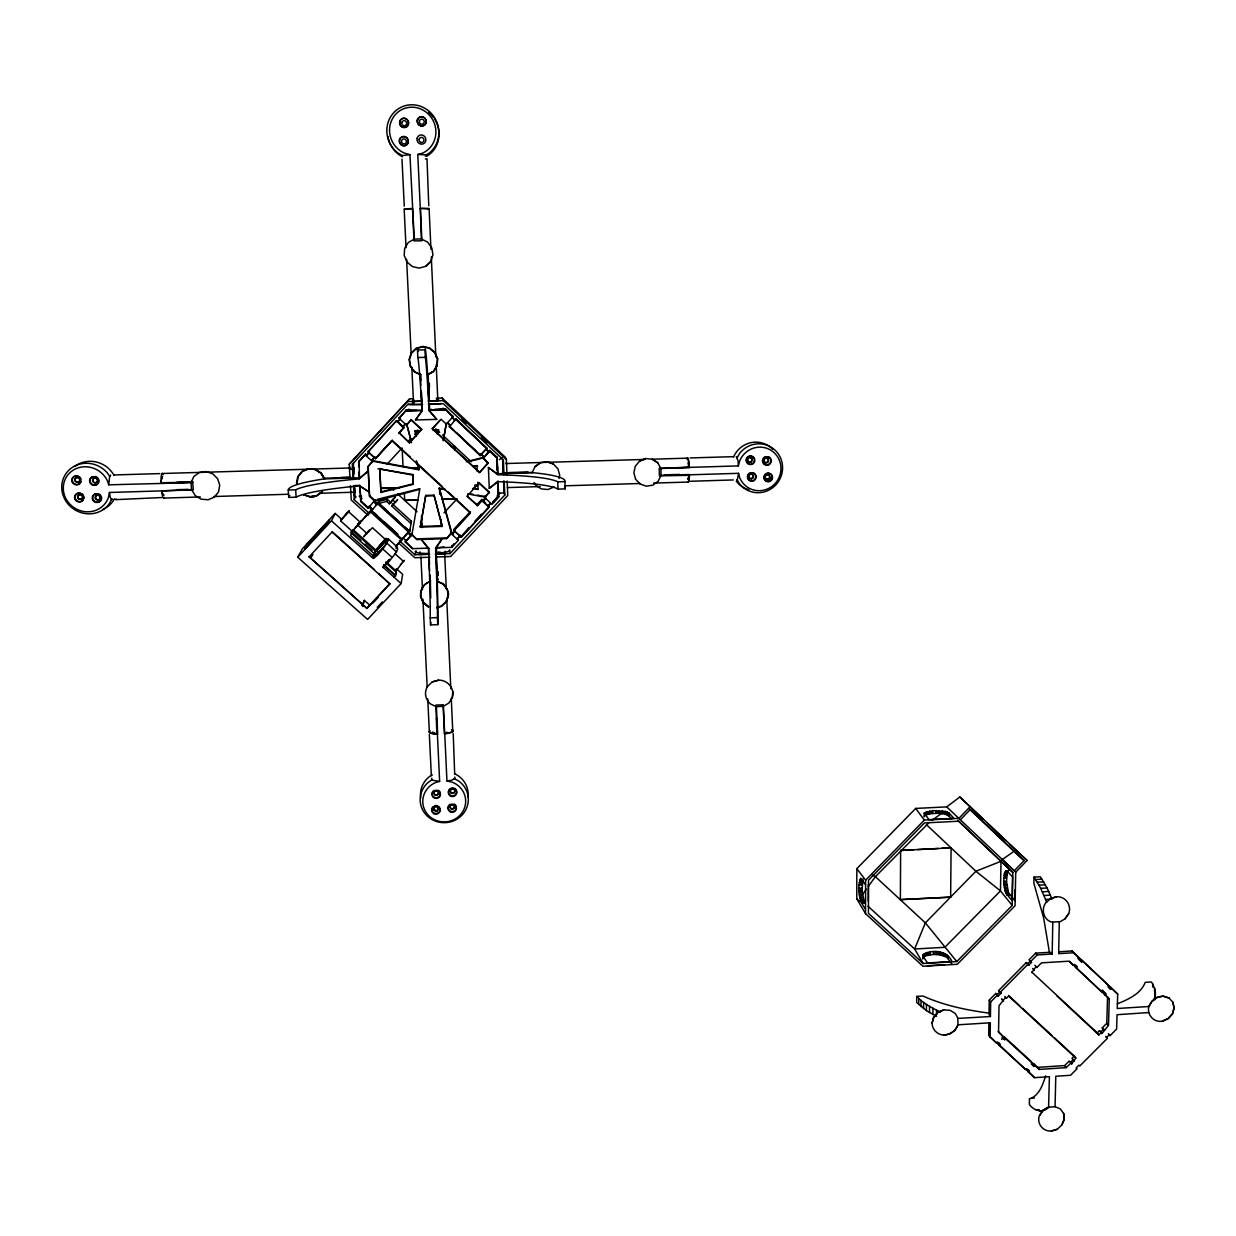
<?xml version="1.0" encoding="UTF-8"?>
<svg xmlns="http://www.w3.org/2000/svg" width="1236" height="1236" viewBox="0 0 1236 1236"><rect width="100%" height="100%" fill="white"/><g stroke="black" fill="none" stroke-linecap="round" stroke-linejoin="round"><path stroke-width="1.5" d="M443.168 706.42L448.822 703.083L452.283 697.676C455.172 688.746 447.586 679.785 438.548 680.14L432.229 681.932L427.486 686.459C423.933 692.253 425.323 699.576 430.452 703.948L436.401 706.698L443.168 706.328L444.45 733.829L447.092 733.489A11.974 2.688 -2.7 0 0 453.087 730.893L452.685 730.213A11.974 2.688 -2.7 0 0 451.495 729.611M452.283 697.753L452.762 691.295M482.982 457.258L488.22 463.206L479.46 472.6L432.306 428.799L441.128 419.282L446.258 424.056L452.948 416.841L445.671 409.255M856.78 898.804L856.826 868.676L915.691 808.421L946.714 806.892L959.847 796.988L1027.101 860.457L1015.729 872.199L1015.05 905.772L957.236 964.281L922.968 966.274L865.524 913.667L856.78 898.804L859.592 901.384M865.524 913.667L865.617 880.156L856.826 868.676M868.29 901.121L868.336 884.512M454.045 531.387C446.938 540.688 461.013 524.651 452.175 533.906L439.274 488.112L444.929 489.147M412.191 533.21L411.897 534.972L416.98 539.591L421.275 539.468L428.676 548.135L428.907 556.988A126.118 2.457 87.4 0 1 430.205 617.876L430.545 624.922L437.776 624.644L437.451 617.598A126.057 1.993 87.4 0 0 435.891 556.741L435.628 547.903L451.743 547.332L451.773 545.509M932.686 813.427L932.701 810.615L945.246 811.465L948.985 812.979L953.945 818.371L928.947 819.622L924.265 813.056L932.701 810.615L929.735 813.767L925.424 815.034L924.142 816.764L924.265 813.056L925.424 815.034L927.201 811.511L927.247 814.323L929.719 810.955L929.735 813.767C936.903 813.319 946.668 811.882 951.426 818.665M428.614 548.815L421.275 539.468L446.551 538.602L451.155 533.674L451.171 531.913M452.948 416.161L452.005 417.768L455.095 420.07M900.38 899.746L900.627 850.445L913.698 849.765M990.113 1013.242C967.185 1010.291 944.196 1005.563 923.014 996.031L916.726 996.417L916.679 1002.504L926.413 1010.6L936.486 1016.332M918.703 1004.559L918.75 998.456L916.726 996.417M921.005 1006.598L921.052 1000.48L918.75 998.456M923.57 1008.607L923.616 1002.489L921.052 1000.48M933.427 951.689L933.412 954.408L925.146 955.861L922.751 958.966L922.859 955.119C931.311 948.784 947.688 950.36 951.936 961.546L927.603 962.952L922.906 956.231L922.72 957.854L922.859 955.119L923.539 956.788L925.254 953.141L925.146 955.861L927.525 952.4L927.433 955.134L930.306 951.905L930.26 954.625M1003.694 881.407L1004.435 873.188L1006.753 870.716L1012.531 876.849L1012.068 900.673L1005.702 892.933L1003.91 884.652L1003.694 881.407L1006.506 881.283L1007.263 872.971L1008.7 870.468M926.413 1010.6L926.459 1004.451L923.616 1002.489M929.518 1012.547L929.565 1006.398L926.459 1004.451M932.871 1014.462L932.933 1008.282L929.565 1006.398M936.502 1014.787L936.548 1010.136L932.933 1008.282M361.36 496.486L360.696 501.569L368.081 508.274L375.141 499.9M865.37 908.784C858.51 900.611 857.228 887.834 860.673 878.193L865.432 884.543M862.96 878.75L862.002 891.264L864.659 903.037L861.801 903.3M950.654 897.151L900.287 899.623L950.654 897.151L951.087 847.85L941.739 848.329M436.617 607.355L441.329 606.026L446.041 601.608L448.112 595.474M436.663 607.849L441.453 606.428L446.242 601.932L448.344 595.814L447.277 589.278C435.752 574.663 451.295 591.596 448.112 595.536M1034.424 1097.97L1029.464 1098.649L1029.341 1104.505C1033.636 1110.531 1043.199 1113.729 1048.576 1107.224L1049.41 1076.695L1034.563 1077.668L1028.321 1071.983L1029.233 1071.056L1026.575 1068.63L1025.664 1069.557L999.105 1045.347L1000.032 1044.42L997.344 1041.979L996.432 1042.906L990.113 1037.158L988.692 1035.165L988.893 1022.605M998.317 995.783L995.783 993.45L989.248 1000.094L989.016 1014.586L990.438 1016.533L957.73 1018.433L958.039 1024.814L990.345 1022.775L990.113 1037.158M990.438 1016.533L990.669 1001.994L989.248 1000.094M935.961 810.492L935.915 813.303L939.298 810.6L939.205 813.412L942.465 810.924L942.342 813.736L945.246 811.465L947.332 814.987L947.471 812.16L948.831 815.806M444.45 733.829L445.47 732.809A8.729 1.962 -2.7 0 0 447.293 732.423M447.277 589.278L443.276 584.056L437.266 581.059L436.694 567.03M451.712 729.626A11.773 2.642 -2.7 0 1 445.918 733.411L444.682 732.917A9.069 2.039 -2.7 0 0 446.799 732.531M1012.856 872.523L958.672 821.229L924.497 822.929L868.522 880.171L868.429 913.342L923.168 963.508L956.788 961.562L1012.207 905.447L1012.856 872.523L957.715 820.287M1015.142 889.534L1014.91 900.642L1008.53 892.886L1006.506 881.283L1003.91 884.652L1006.707 884.543L1004.327 887.788L1007.139 887.711L1004.945 890.615L1008.53 892.886L1005.702 892.933L1009.395 894.555L1006.567 894.586M1034.007 877.112L1040.727 888.344L1045.563 899.453L1052.006 899.097L1047.124 887.989L1040.326 876.772L1034.007 877.112L1033.883 883.292L1043.694 918.163L1049.534 953.08M1117.329 1003.817C1128.144 999.46 1140.72 993.976 1145.262 982.326L1151.38 981.956L1152.755 984.01L1155.181 990.252L1154.934 999.538M446.242 601.994L448.344 595.752M453.813 421.352L456.038 418.958L486.783 448.467L480.109 455.636L449.379 426.126L453.55 430.02M990.669 1001.994L997.22 995.335L998.132 996.17L1000.913 993.358L998.564 990.639L1026.266 962.581L1028.692 965.223L1031.488 962.396L1030.592 961.562L1037.189 954.934L1052.176 954.037L1052.794 922.071L1059.298 921.685L1058.649 953.651L1073.682 952.755L1079.955 958.611L1079.028 959.553L1081.685 962.056L1082.612 961.114L1080.944 959.321L1107.162 983.98L1108.908 985.834L1107.966 986.776L1110.592 989.248L1111.535 988.306L1109.789 986.452L1117.699 994.13L1117.251 1008.499L1149.001 1006.506L1152.076 1001.052L1157.143 997.22L1163.277 996.139L1169.071 998.07L1163.416 996.278C1156.989 996.262 1150.917 1000.588 1149.001 1006.506M1105.602 1036.401L1107.317 1038.394L1079.8 1065.988L1078.92 1065.185L1076.154 1067.966L1077.035 1068.769L1070.53 1075.289L1055.791 1076.262L1055.065 1106.668L1048.576 1107.224L1043.215 1110.252L1039.646 1115.335L1043.107 1110.082L1048.7 1107.101M446.551 538.602L451.155 532.963M496.826 459.73C497.212 457.011 498.046 474.732 497.644 472.77M1108.476 1025.308L1106.761 1023.346L1107.549 997.05L1103.254 993.033L1109.279 998.951L1108.476 1025.308L1102.033 1033.466L1099.453 1030.685L1097.228 1032.91L1098.897 1034.903L1101.152 1032.647M443.276 584.056L437.266 581.6M661.09 475.366L660.905 468.49L657.691 462.727L652.206 459.189L645.609 458.556L639.491 461.121L635.273 466.281L633.852 472.77L635.582 479.166L640.063 484.002L646.258 486.181L652.778 485.207L658.124 481.314L661.044 475.335L689.456 474.516L689.379 477.081A12.159 1.391 88.3 0 1 688.251 482.071L653.597 483.075M1152.647 987.023L1152.755 984.01M1154.548 991.195L1154.656 988.167M1155.011 994.81L1155.181 990.252M1155.212 998.997L1155.428 992.338M438.548 680.217L432.229 681.932M502.31 459.576C502.681 454.199 504.195 489.657 502.897 466.497M436.401 706.698L437.699 734.122L435.072 734.029A11.974 2.688 -2.7 0 1 429.17 731.928L429.618 731.218M442.256 526.412L434.021 495.157L425.74 495.42L420.302 527.123L442.256 526.412L434.021 495.157M498.139 481.314L498.355 493.118L503.84 492.948L503.67 481.144M446.258 424.056L443.322 440.279M923.539 956.788L923.663 954.068M945.123 814.277L945.246 811.465M687.154 458.958A12.159 1.391 88.3 0 1 687.479 458.015L687.834 457.876A12.159 1.391 88.3 0 1 689.178 464.921L689.333 467.378L738.34 465.91L738.108 460.765L736.254 456.578M949.063 816.115L948.985 812.979M452.948 416.841L445.671 409.07L434.408 409.363M437.003 365.701L437.467 358.934L434.763 352.662L429.51 348.289M445.624 409.981L429.232 410.429L436.71 419.39L415.512 419.977L422.079 410.955L421.63 403.554A126.412 2.472 87.4 0 0 417.83 357.513L417.474 350.02L424.937 349.834A151.688 2.364 87.4 0 1 427.641 374.446L428.861 400.758L427.749 374.724L433.512 371.372L437.111 365.578L437.59 358.718M428.629 606.505L423.515 602.38C419.452 596.926 419.993 589.418 424.72 584.566L430.344 581.306C423.716 583.5 419.73 589.742 420.642 596.818L423.33 602.844L428.537 606.969L423.33 602.844M355.18 491.094L354.037 494.802M430.344 581.43L430.406 580.441M434.995 429.958L438.625 429.865L433.125 430.437M420.055 551.874L419.746 554.485L428.83 554.176M420.302 527.123L425.74 495.42M416.98 539.591L412.021 534.261L419.746 489.286L373.998 501.522L377.119 504.35L378.201 502.882M432.306 428.799L439.908 420.24M1039.538 1115.166C1036.371 1123.308 1042.674 1131.589 1051.311 1131.064L1057.29 1129.256L1061.863 1124.915L1064.181 1119.291L1063.624 1113.528L1064.304 1119.461L1061.863 1124.915M1059.407 922.102L1065.015 918.889L1068.677 913.605C1071.906 905.246 1065.633 896.285 1056.641 896.749L1050.492 898.572L1056.641 896.749M428.676 548.135L412.561 548.66L406.629 542.434M409.023 530.939L403.168 538.077L406.258 540.889L412.098 533.736M391.194 502.789L387.316 499.251L379.344 501.26L378.633 503.438L409.657 531.681L411.433 521.268L392.476 503.964M378.123 552.183L353.032 529.533L352.646 530.522L375.435 551.086L373.89 556.555L350.622 535.59L352.291 531.403L340.703 520.943L341.538 519.151L335.157 513.404L302.449 548.722L297.721 557.22L367.602 619.437L401.113 583.562L402.673 574.338L396.432 568.699L396.014 570.847L386.018 561.824M442.874 408.22A17.628 1.143 -1.6 0 1 431.086 409.966L429.68 410.028L431.379 409.363M409.657 531.681L410.074 529.24M411.433 521.268L411.032 523.631L391.889 506.157L392.306 504.906M371.495 508.042C367.803 504.103 369.363 508.66 372.206 509.943L372.592 508.83L371.202 511.117L402.194 539.251L408.807 532.16L409.054 530.754L404.852 526.938M437.961 433.913L438.625 429.865M443.291 440.727L446.273 423.654M161.931 493.21L161.607 490.893L109.479 492.469L110.174 497.166L111.564 499.777L112.661 499.066M373.009 460.843L371.959 459.885L372.839 461.229L418.803 469.773L419.143 467.903L411.634 468.166M406.258 540.889L406.459 539.792L405.516 540.796M412.561 548.66L405.284 542.063L405.547 540.611M436.71 419.39L429.17 410.754L429.278 405.933M296.516 483.199L297.752 476.586L301.97 471.38L308.212 468.753L315.072 469.34L320.943 472.986L324.543 478.811M297.011 483.152L298.216 476.648L302.356 471.519L308.49 468.938L315.226 469.495L321.02 473.064L324.527 478.857L320.989 473.094L315.226 469.495M385.663 562.658L396.416 572.361L395.675 576.192L383.423 565.146M413.102 484.373L412.762 474.547L379.684 468.969L380.92 492.438L413.102 484.373L412.762 474.547M395.474 546.884L401.715 540.194L402.117 538.124M394.021 576.949L396.416 572.361M366.999 608.421L309.154 556.833L366.999 608.421L389.819 583.964L378.664 573.427M401.113 583.562L382.928 567.185C381.167 570.738 403.863 545.694 395.999 548.398M409.456 442.859L399.182 432.785L409.456 442.859L421.677 429.355L411.294 419.684L406.505 425.138L399.104 418.293L406.072 410.306M559.043 478.517L559.723 475.257L557.93 468.815L553.357 463.933L547.038 461.723L540.441 462.697L535.049 466.621L532.113 472.662M417.83 500.008L404.713 500.425L404.357 492.84M109.479 492.469L108.304 497.861A23.515 22.155 31.1 0 1 73.372 507.177A23.515 22.155 31.1 0 1 71.394 471.426A23.515 22.155 31.1 0 1 107.347 480.649L108.722 484.821L190.977 482.673L191.487 481.159M382.928 567.185L389.093 559.893M335.157 513.404L331.449 520.82L373.318 558.533C383.392 552.152 400.402 522.365 375.157 552.09M385.771 538.417L376.887 548.877L386.173 538.386M958.039 1024.814L955.026 1030.314L949.804 1034.038L943.562 1035.119C937.089 1034.439 932.284 1029.743 932.052 1023.161L933.613 1017.197L937.815 1012.408L943.717 1009.874L950.067 1010.322L955.227 1013.412L958.024 1018.402M943.717 1009.874L937.923 1012.547L933.705 1017.352L932.052 1023.161M362.704 606.505L364.388 600.356L369.966 605.331M361.669 605.439L364.388 600.356M738.34 465.91L739.808 460.673A21.893 21.352 -62.5 0 1 772.84 451.588A21.893 21.352 -62.5 0 1 772.315 486.134A21.893 21.352 -62.5 0 1 739.561 477.359L738.556 473.326L689.456 474.809M389.278 503.794L395.072 497.305L389.278 503.794L386.683 501.414L378.633 503.438M1162.504 1021.137L1168.159 1018.495L1172.377 1013.767L1174.061 1007.881L1172.81 1002.164L1174.2 1008.02L1172.516 1013.906L1168.298 1018.634L1162.504 1021.137C1153.543 1022.898 1146.684 1014.447 1148.862 1006.367M372.499 556.772L375.435 551.086M406.505 425.138L411.294 419.684M386.683 501.414L387.316 499.251M1155.057 996.479L1153.512 1000.573M411.495 442.751L406.721 424.427M1045.702 1075.83C1042.875 1084.08 1039.878 1094.154 1031.334 1098.171M399.027 433.218L403.94 427.378M430.777 261.553L432.94 254.925L431.827 247.942L427.656 242.179L421.399 238.95L414.261 239.089L408.282 242.519L404.651 248.421L404.203 255.466L406.999 262.001L412.407 266.559L419.189 268.119L425.817 266.312L430.777 261.553L425.817 266.312M369.765 513.836L354.253 499.777L355.288 496.656M412.5 404.45L412.747 400.078L413.813 399.861L414.075 402.874L412.747 400.078M371.202 511.117L378.262 502.728L388.058 511.642M437.59 358.734L434.856 352.322L429.51 347.872L422.774 346.389L416.192 348.197L411.264 352.893L409.116 359.413L410.244 366.242L414.384 371.851L420.75 374.616M397.575 421.63L403.909 427.471M380.92 492.438L379.9 468.444M354.114 467.841L353.851 473.991M354.871 528.514L371.31 510.159M374.153 501.059L373.828 501.986L376.949 504.829L377.274 503.886L374.153 501.059L375.095 500.055M409.858 409.672L406.134 410.12L405.81 411.047L422.156 410.615L415.512 419.977M368.081 508.274L369.487 506.003M399.367 540.704L414.879 554.779L415.991 551.781M374.709 501.121L369.549 496.439L368.189 466.235L372.839 461.229M396.524 552.029L387.007 543.207M401.545 425.292L396.54 420.657L403.662 428.212M1050.615 898.696L1045.671 902.929C1040.434 910.19 1044.42 921.005 1052.778 922.35M396.586 420.564L368.034 451.882L375.45 458.68L391.179 441.144M431.889 778.17L431.457 779.174L432.986 780.349L439.63 781.399L437.405 734.138M369.549 496.439L367.957 466.76L373.179 460.456M359.568 485.887L369.317 492.067L359.568 485.887L351.611 486.644A126.366 13.581 -1.9 0 0 296.13 497.181L288.714 497.413L288.251 490.059A151.951 15.589 -1.8 0 1 324.172 478.904L359.676 477.791L359.182 478.873L351.225 479.614A126.474 13.117 -1.9 0 0 295.682 489.827L288.251 490.059M311.148 557.637L312.832 554.315L310.962 556.324M359.182 478.873L368.189 471.07L359.413 478.347L359.182 460.873M111.657 499.282L109.185 503.886A26.389 24.875 31.1 0 1 71.224 507.208A26.389 24.875 31.1 0 1 69.17 469.896A26.389 24.875 31.1 0 1 107.486 473.125L109.664 476.478L108.722 484.821M381.569 545.57L379.746 547.517L381.6 545.478M350.545 467.285L349.556 469.124L352.6 469.155L353.62 467.177L354.052 468.877M943.562 1035.119C949.526 1034.826 955.984 1031.025 957.946 1024.659M163.971 498.247L164.403 497.475M161.576 497.552L115.612 499.653L116.06 498.958M431.735 775.08L431.349 775.775L429.34 734.462M162.395 476.725L162.086 477.266A9.131 1.375 86.4 0 0 161.823 478.394M736.98 457.923L739.591 453.442A24.581 23.978 -62.6 0 1 775.034 450.151A24.581 23.978 -62.6 0 1 774.493 486.196A24.581 23.978 -62.6 0 1 739.128 483.245L737.336 480.016L738.556 473.326M368.591 531.372L365.995 534.215L368.56 531.356M427.656 374.771L433.527 371.372L437.019 365.671M359.151 522.998L357.807 524.543M316.756 495.667L310.159 496.578L303.361 494.678L309.927 496.841C313.898 500.286 331.464 484.589 316.756 495.667L309.896 496.887M324.913 478.224L324.496 478.888L320.989 473.094M435.582 548.583L442.179 538.757L435.628 547.903M861.863 895.389L866.359 889.147M868.614 886.027L875.366 876.679L929.209 822.465M861.09 902.141L863.949 901.863L860.457 900.241L863.315 899.978L859.885 897.691L862.295 894.478L859.453 894.71L862.002 891.264L859.144 891.465L861.863 888.004L859.005 888.174M396.014 570.847L404.28 560.356L402.225 562.04M400.402 564.311L400.897 564.157M352.291 531.403L360.897 521.098L357.652 524.435M340.703 520.943L349.402 510.7L340.765 519.908M454.817 777.073L454.833 778.603L451.743 780.225L446.938 780.951L444.744 733.813M395.335 502.249L397.668 499.684L395.381 502.079M358.672 524.651L359.738 523.369L358.517 524.543M350.082 479.321L349.232 464.257L409.657 398.857L413.473 398.749M369.471 529.95L363.538 536.826L372.422 527.71L385.802 539.838M349.232 464.257L409.657 398.857M359.336 523.4L372.314 508.83M391.889 506.157L395.613 501.847M359.058 461.121L365.686 453.952L365.192 454.941L372.623 461.739M358.533 462.14L365.439 454.446L366.304 455.775L369.131 452.716L374.446 457.598L371.619 460.642L373.844 457.861M368.034 451.882L396.416 420.966L397.467 421.924L400.294 418.865L399.259 417.892M399.104 418.293L405.933 410.676L416.872 410.383M397.343 422.233L400.186 419.159M404.744 424.473L402.751 426.822L403.801 427.795L398.687 433.311M402.658 427.131L405.485 424.072M398.842 432.878L401.391 430.128M392.291 440.217L375.667 458.17L374.616 457.212M375.45 458.68L391.982 440.804L470.391 513.064L453.967 530.661L461.167 537.274L489.147 507.363L487.973 505.323L488.112 506.25L490.924 503.253M297.721 557.22L331.449 520.82M387.038 464.242L402.102 447.957L403.044 466.667M408.39 441.19L410.908 438.471M414.693 434.392L418.463 430.329M409.579 442.411L421.677 429.355M309.154 556.833L332.283 531.727L374.446 569.641M452.005 417.474L452.948 416.455L445.64 409.626L434.748 409.904M376.995 503.778L379.344 501.26M375.837 505.292L379.22 501.646M449.363 426.961L456.038 418.958M498.479 496.625L492.963 502.542L498.494 496.64L498.077 485.995M484.558 496.177L484.775 497.675L491.974 504.35L498.602 497.227L497.984 481.159L489.255 488.375L488.405 467.502L497.722 474.191L496.779 456.856L496.934 460.58M373.581 557.637L385.477 544.86L386.605 540.379L374.91 552.955L377.598 555.381M479.985 454.786L480.928 453.766L483.971 456.625L483.044 457.629M480.109 455.636L480.974 454.137L484.11 457.366L488.9 452.237L485.825 449.363L486.629 447.648M485.748 449.008L486.69 448.004L456.053 419.344L455.111 420.364L452.005 417.181M481.036 454.508L485.825 449.363M396.601 545.246L399.089 542.589M487.447 452.762L489.657 450.383L496.841 457.104M405.423 541.337L406.35 540.333M412.021 534.261L411.078 535.265L408.004 532.453M468.181 461.739L483.106 458L484.048 456.996L480.974 454.137M405.284 542.063L411.897 534.972M488.22 463.206L483.183 458.51L489.657 450.383M479.46 472.6L488.127 462.697M444.018 512.863L457.165 498.772L442.179 499.251L455.296 498.741M473.125 489.132L479.135 482.689L489.301 492.144L484.775 497.675M476.741 504.891L481.808 499.468L481.963 500.704L477.359 505.617L467.146 496.177L479.135 482.689M367.107 607.942L389.896 583.531M372.978 603.014L378.216 597.405M377.274 607.324L382.31 601.932M477.359 505.617L481.885 500.086L488.112 506.25M395.551 501.692L392.43 504.798M470.406 511.673L453.952 529.286L453.967 530.661M470.452 512.307L453.952 529.966L470.344 512.415L448.004 491.835M476.802 505.524L481.885 500.086M467.641 493.936L484.697 497.073L489.301 492.144M484.713 498.571L482.89 501.028L485.64 497.567M482.967 501.492L485.779 498.479L484.697 497.073M457.845 537.938L460.472 535.142M461.167 537.274L489.054 506.729L488.05 505.787L489.92 503.778M497.073 496.007L499.684 493.21M468.722 527.741L461.152 536.578L460.132 535.636L457.335 539.159L457.335 538.093M475.057 520.989L481.376 514.222M492.87 501.94L498.371 496.038M435.242 554.068L450.058 553.573L504.767 495.08L504.195 481.082M451.743 547.332L458.371 540.286L458.34 538.85M970.353 806.475L958.889 818.371L924.358 820.086L865.617 880.156M960.387 819.777L970.322 809.472L1024.119 860.627L1014.262 870.808L1002.303 859.545L1013.937 851.372L1024.119 860.627M358.332 523.709L359.197 522.874M1031.875 972.562L1036.031 966.629L1036.927 967.464L1041.485 962.844L1069.016 961.191L1073.358 965.27L1074.3 964.327L1076.958 966.815L1076.015 967.757L1102.342 992.431L1103.269 991.504L1101.971 990.098L1105.896 993.976L1104.969 994.903M997.035 994.748L999.816 991.936L1000.913 993.358M1000.001 992.508L1027.796 964.389M1001.577 1039.399L1004.173 1036.772L1005.64 1038.765L1004.713 1039.692L1002.041 1037.251L1002.952 1036.309L998.549 1032.292L999.012 1005.795L1005.455 997.529L1006.351 998.364L1008.622 996.077L1075.83 1058.062L1071.72 1063.872L1069.217 1061.029L1064.69 1065.587L1037.653 1067.363L1033.296 1063.377L1034.826 1065.432L1039.182 1069.418L1066.297 1067.641L1070.84 1063.068M1052.176 954.037L1050.585 952.261L1035.629 953.141L1029.063 959.754L1030.592 961.562M1004.173 1036.772L1030.654 1060.967L1032.168 1063.006L1031.257 1063.933L1033.899 1066.359L1034.826 1065.432M1054.648 1037.993L1074.208 1056.023L1071.983 1058.263L1074.486 1061.106M1103.933 1029.866L1102.218 1027.904L1106.761 1023.346M1073.265 1059.576L1070.5 1062.342L1071.72 1063.872M1107.317 1038.394L1106.452 1037.576L1109.217 1034.795L1110.098 1035.613L1116.602 1029.078L1117.05 1014.71L1148.646 1012.562M191.503 489.672L191.039 482.627L193.789 476.571L199.29 472.523L206.103 471.534L212.731 473.774L217.66 478.734L219.73 485.3L218.54 491.928L214.338 497.15L208.081 499.761L201.174 499.19L195.195 495.543L191.549 489.626L161.607 490.893M401.824 155.643L409.935 154.67L414.245 239.073M425.277 156.199L426.853 154.84L417.783 154.454L420.286 208.266L429.294 208.544L427.671 208.791M489.255 488.375L498.108 481.669L505.802 481.947A126.165 13.565 -1.9 0 1 558.008 489.085L565.223 488.853L564.991 481.607A152.43 15.62 -1.9 0 0 532.438 472.646L497.598 473.743M946.73 954.516L946.822 957.236L945.03 953.528L945.107 956.247L942.682 952.709L939.87 954.81L933.412 954.408L936.672 951.751L936.687 954.47L939.823 952.106L939.87 954.81L946.822 957.236L952.029 964.296M932.098 820.333L942.203 812.886M540.456 462.727L535.049 466.621M499.282 459.653L502.388 457.428M425.709 155.164L429.108 153.171A27.068 25.786 65 0 0 431.642 113.789A27.068 25.786 65 0 0 393.28 113.187A27.068 25.786 65 0 0 397.513 152.692L402.303 155.566M432.415 779.731L429.232 781.585A24.087 23.098 -3.1 0 0 426.775 815.559A24.087 23.098 -3.1 0 0 462.249 814.848A24.087 23.098 -3.1 0 0 458.618 780.982L454.184 778.634M427.656 374.74L433.527 371.356M1005.872 870.731L1007.912 871.318L1004.435 873.188L1007.263 872.971L1003.972 875.474L1006.784 875.289L1003.725 878.286L1006.521 878.116M554.13 486.953L547.996 489.518L541.337 488.915L535.698 485.331L534.029 482.442M639.537 461.167L645.609 458.556M690.167 457.938L733.056 456.671M428.768 205.748L426.976 158.672L425.4 159.042M438.347 579.22L436.787 579.576M439.63 781.399L435.675 782.512A21.445 20.564 -3.1 0 0 427.424 814.2A21.445 20.564 -3.1 0 0 461.445 813.52A21.445 20.564 -3.1 0 0 452.113 782.172L446.938 780.951M417.783 154.454L422.048 153.341A24.117 22.974 65 0 0 430.792 116.833A24.117 22.974 65 0 0 394.021 116.261A24.117 22.974 65 0 0 404.342 153.063L409.935 154.67M466.281 461.692L483.013 457.505M473.45 466.451L477.003 465.57L473.496 466.976M381.121 491.835L413.21 483.801M377.011 499.421L419.838 488.699M406.041 247.741L404.172 209.193L412.5 208.699L414.029 240.912L421.893 240.773L420.394 208.575L427.934 208.683L429.108 208.884L430.947 249.255M1005.084 871.565L1007.912 871.318M859.885 897.691L862.743 897.46M427.362 374.245L428.274 374.168M1036 1109.835L1039.121 1109.619M1039.306 1110.87L1042.427 1110.654M431.225 409.533L429.386 410.043L429.124 406.335M1058.928 951.766L1072.029 950.978L1079.955 958.611M927.463 965.718L944.458 964.729M1035.706 879.522L1042.041 879.167M1037.39 882.195L1043.756 881.84M1039.074 885.146L1045.44 884.791M1040.727 888.344L1047.124 887.989M1042.365 891.805L1048.777 891.45M1043.987 895.513L1050.399 895.142M917.436 849.58L938 848.514M861.894 884.945L859.035 885.069L862.095 882.257L859.236 882.365L862.45 880.14L859.592 880.217M453.21 733.411L454.678 774.014M430.205 617.876L437.451 617.598M417.073 538.865L446.567 537.876M444.033 546.915A17.366 2.302 -2.1 0 1 435.999 547.749L436.262 553.203A17.35 2.348 -2.1 0 0 449.487 549.927M436.107 553.929L445.207 553.62M414.879 554.779L429.68 554.269M429.943 557.204L414.848 557.73L399.29 543.624M435.597 557.003L450.692 556.494L507.764 495.497L507.193 481.02M425.663 496.022L433.96 495.76M404.728 500.333L417.83 499.916M420.394 526.443L442.272 525.733M412.469 208.39L404.404 209.054M162.457 473.496L350.282 467.965M506.436 463.515L644.991 459.421M652.685 459.189L687.324 458.17M411.665 467.826L419.189 467.61M377.969 468.83L381.661 468.722M473.898 466.327L477.621 466.219M176.47 482.395L193.094 481.885M340.873 477.451L350.282 477.173M323.755 478.27L350.746 477.451M508.938 472.538L528.081 471.967M675.659 467.718L688.869 467.316L688.807 466.25A8.868 1.02 88.3 0 0 688.375 462.712M176.563 482.704L191.503 482.256M503.237 473.002L532.87 472.461M660.951 468.537L689.333 467.378M177.088 489.688L188.289 489.348M664.458 474.871L679.553 474.408M360.696 501.569L359.8 485.362L354.099 485.64A17.567 0.942 87.1 0 0 355.844 496.594M488.405 467.502L497.83 474.701L505.539 474.964A126.273 13.117 -1.8 0 1 557.776 481.824L564.991 481.607M380.904 488.112L393.975 487.71M474.825 485.223L478.471 485.115M380.781 488.483L399.475 487.896M474.701 485.594L478.425 485.485M164.017 498.077L200.371 496.949M213.751 496.532L288.374 494.245M318.981 493.303L355.335 492.175L354.469 486.227M507.455 487.587L540.147 486.582M565.146 485.81L640.14 483.492M451.094 446.582L454.863 446.412L455.033 450.182M422.588 404.234L407.525 404.635L352.291 464.334L353.125 479.259M428.243 404.095L443.307 403.693L503.392 459.916L503.979 474.717M421.63 404.605L421.94 410.244L421.63 404.605A17.644 1.097 -1.6 0 1 408.127 403.925M406.134 410.12L409.904 410.012M420.394 430.792L414.941 430.947L416.393 436.323M436.401 398.162L442.117 398.007L505.308 457.181L506.405 459.653L506.976 474.748M412.221 401.406L421.569 401.159M429.046 400.958L438.394 400.727L438.595 399.475L436.308 399.151M407.2 401.592L422.418 401.19M428.135 401.036L443.369 400.649L506.405 459.653M417.83 357.513L425.292 357.343A126.366 1.993 87.4 0 1 428.753 403.369L429.17 410.754M1004.945 890.615L1007.757 890.553M420.286 208.266L421.399 238.95M1006.877 894.879L1009.688 894.849M430.391 581.862L429.711 574.57M427.332 373.875L428.228 373.89M110.622 475.041L109.664 476.478M163.77 494.833L163.43 494.786A9.131 1.375 86.4 0 1 163.044 494.122M114.083 474.948L159.722 473.604M379.684 468.969L412.654 475.087M474.346 488.189L478.038 489.441L472.585 488.436M469.495 493.689L473.264 494.385M477.05 495.08L484.605 496.47M439.228 488.683L444.914 489.734M373.071 460.719L418.896 469.247L416.949 462.063M404.265 206.134L401.994 159.166M429.51 348.305L422.882 346.837L416.408 348.614L411.573 353.218L409.456 359.614L410.537 366.335L414.585 371.851L420.657 374.925M547.069 461.754L553.373 463.979M1055.065 1106.668L1060.287 1108.908L1063.748 1113.682M936.548 1010.136L940.411 1011.944M872.23 875.073L875.273 876.556L925.362 922.859L956.788 961.562M657.737 462.774L652.206 459.189M689.333 467.687L688.684 467.053A9.208 1.051 88.3 0 0 688.267 463.098M1027.101 860.457L1009.874 844.574M351.163 531.557L360.927 540.348M365.099 544.118L372.067 550.406M350.761 532.531L373.566 553.095M383.778 564.682L394.531 574.369M332.113 532.083L389.819 583.964M348.614 511.719L360.124 522.148M395.056 553.743L403.569 561.453M358.146 525.485L367.03 533.504M382.465 548.722L392.059 557.39M374.122 512.693L376.918 515.242M383.917 521.592L397.915 534.307M370.661 512.013L401.715 540.194M368.204 515.427L351.24 500.039L350.483 485.763M388.119 538.757L397.529 547.285M390.854 514.191L399.259 521.839M369.78 495.821L374.925 500.503M378.046 503.346L408.931 531.449M377.845 503.979L408.807 532.16M408.096 531.928L411.171 534.74M407.911 532.979L411.001 535.806M359.151 496.115L361.978 498.68M396.71 533.427L371.433 510.468L372.376 509.464L369.255 506.636L368.313 507.641L360.943 500.951L360.557 493.767M998.209 1031.318L1002.952 1036.309M1005.64 1038.765L1032.168 1063.006M988.692 1035.165L996.432 1042.906M392.77 500.039L395.365 502.419M368.436 451.032L369.487 451.99M374.786 456.841L375.821 457.799M368.266 451.387L369.317 452.345L366.489 455.404L365.624 454.075M454.987 531.434L460.147 536.161M453.55 534.462L451.171 532.268L439.274 488.112M451.155 532.438L452.175 533.38M457.335 538.618L458.355 539.56M451.155 533.674L458.371 540.286M390.87 487.71L393.62 490.275M397.791 494.045L417.073 511.735M868.074 906.282L914.64 949.001L923.168 963.508M1008.545 995.474L1019.715 1005.78M1022.512 1008.36L1051.851 1035.413M998.564 990.639L1001.098 992.971M392.167 440.356L410.306 457.088M415.899 462.233L442.426 486.675M481.808 499.468L485.408 502.944M481.963 500.704L489.147 507.363M477.297 504.999L467.146 496.177M432.353 428.382L479.383 472.059M479.197 483.261L489.41 492.731M399.367 417.598L400.402 418.571M405.593 423.763L406.629 424.736M488.035 505.787L489.054 506.729M1102.218 1027.904L1104.675 1030.191M1102.651 1028.398L1103.516 1029.202L1100.751 1031.983L1102.033 1033.466M1026.266 962.581L1028.8 964.945M1099.453 1030.685L1101.925 1032.972M1031.751 972.037L1097.228 1032.91M1098.897 1034.903L1056.734 995.691M439.692 432.368L436.941 429.804L436.941 433.712M442.457 434.933L471.271 461.754M411.186 420.085L421.584 429.788M496.949 457.583L497.382 468.305L496.965 457.598L489.765 450.862L488.9 452.237M456.053 419.746L486.783 448.467M489.858 451.341L497.073 458.077M485.686 448.653L488.745 451.511M448.251 423.299L450.306 425.833L447.2 422.944M448.251 423.593L450.321 425.524L449.363 426.544L479.97 454.663M456.331 432.615L475.798 450.769M1077.777 958.209L1081.685 962.056M1103.269 991.504L1105.896 993.976M1069.557 961.423L1073.358 965.27M461.723 419.375L465.941 423.299M481.36 437.745L486.969 442.982M946.714 806.892L1015.729 872.199M1082.612 961.114L1108.908 985.834M926.32 824.582L976.023 871.365L1000.465 890.909L1012.207 905.447M1111.535 988.306L1117.699 994.13M959.847 796.988L983.47 819.453M987.641 823.423L1005.702 840.604M969.318 808.962L1013.937 851.372M1068.677 913.605L1065.015 918.889M1109.279 987.858L1110.592 989.248M736.579 479.846L737.336 480.016M1072.029 950.978L1073.682 952.755M1168.932 997.931L1172.964 1002.303M1107.549 997.05L1109.279 998.951M1102.342 992.431L1074.378 965.949L1076.015 967.757M1075.706 965.455L1076.958 966.815M951.087 847.85L900.627 850.445M1108.368 1033.636L1110.098 1035.613M1035.629 953.141L1037.189 954.934M1034.887 965.285L1036.927 967.464M1031.488 962.396L1030.33 961.052L1027.549 963.864L1028.692 965.223M1032.601 968.483L1034.146 970.291M1074.208 1056.023L1075.83 1058.062M1064.69 1065.587L1066.297 1067.641M1004.883 996.463L1006.351 998.364M1002.118 999.275L1003.57 1001.175M1001.577 998.92L1002.674 1000.357M995.783 993.45L998.132 996.17M1037.653 1067.363L1039.182 1069.418M915.691 808.421L924.358 820.086M1032.755 1064.814L1033.899 1066.359M1034.563 1077.668L1026.807 1069.912L1028.321 1071.983M1028.105 1069.495L1029.233 1071.056M1003.617 1038.194L1004.713 1039.692M1025.664 1069.557L997.668 1043.338L999.105 1045.347M998.951 1042.906L1000.032 1044.42M1057.29 1129.256L1051.311 1131.064M733.35 479.939L690.569 481.267M442.117 398.007L443.369 400.649M1045.563 899.453L1046.598 902.234M506.096 462.851L506.559 464.504M406.768 424.319L411.125 440.495M416.362 460.765L418.803 469.773M415.049 430.514L416.486 435.891M449.379 550.638L450.058 553.573M497.459 473.141L497.83 474.701M498.093 492.237L498.602 497.227M504.18 492.052L504.767 495.08M445.454 553.635L445.269 551.21M162.024 492.098L161.854 490.846L193.279 489.889L192.692 482.195L161.236 482.735M497.428 468.784L497.212 466.559L497.243 469.016M295.682 489.827L296.13 497.181M353.527 485.64L354.253 499.777M358.795 461.631L359.089 467.023M359.707 485.408L359.722 485.47A17.567 0.896 87.2 0 0 360.356 493.056M420.549 374.616L420.843 380.503M421.445 391.642L421.893 402.797M429.186 556.833L429.541 564.373M430.082 575.698L430.36 581.739A152.461 2.935 87.4 0 1 430.715 598.1M420.333 373.89L420.873 385.261M421.136 390.962L421.677 402.333M436.555 717.884L437.003 727.479M428.351 547.996L428.598 553.45L427.223 553.465A17.35 2.348 -2.1 0 1 416.099 550.885M428.846 556.355L429.541 570.924M417.397 430.19L417.567 433.882M421.862 523.384L422.048 527.231M417.335 430.499L417.521 434.238M421.445 516.076L422.001 527.617M406.598 259.297L411.155 353.712M411.804 367.2L413.473 401.87M420.904 557.034L422.48 589.618M422.928 599.213L427.192 687.386M427.749 698.896L429.325 731.48M431.302 256.933L435.845 356.895M436.2 364.589L437.868 401.097M444.62 552.677L446.289 589.093M446.799 600.603L450.816 688.776M451.264 698.355L452.747 730.939M439.475 488.158L439.722 494.323M440.866 519.305L441.128 525.068M435.829 428.676L435.999 432.368M429.309 383.345L429.495 387.1M437.992 571.65L438.177 575.435M428.676 383.299L429.325 396.818M436.447 548.305L436.617 552.09M437.498 570.986L437.668 574.755M428.104 373.55L429.309 400.248M429.68 410.028L429.417 404.388L430.823 404.342A17.644 1.097 -1.6 0 0 441.329 403.523M435.999 547.749L436.262 553.203M436.416 556.076L437.606 581.584M444.682 733.551L443.338 704.767L435.891 705.092L436.864 733.89A11.773 2.642 -2.7 0 1 430.035 730.77M436.123 556.586L437.266 581.492A152.399 2.379 87.4 0 1 437.776 624.644M424.937 349.834L425.292 357.343M359.305 477.745L359.228 476.323A17.567 0.896 87.2 0 1 359.089 471.951M353.681 477.915L353.604 476.493A17.567 0.942 87.1 0 1 353.79 462.48M477.003 465.57L477.297 471.472M477.745 482.256L478.038 489.441M497.15 466.157L497.289 469.865M498.17 492.052L498.309 495.744M496.857 466.111L497.011 469.974M557.776 481.824L558.008 489.085M947.657 955.675L947.749 958.41M496.918 465.2L497.042 469.108M925.347 812.222L925.424 815.034M942.682 952.709L942.744 955.413M497.227 469.757L497.042 466.806L497.026 468.305M160.974 480.727L161.004 483.261M402.457 156.817A26.775 25.508 65 0 1 387.857 136.284M428.583 112.399A26.775 25.508 65 0 1 433.419 117.405M434.423 118.826A26.775 25.508 65 0 1 426.621 156.369M438.131 790.19A4.156 3.986 -2.2 0 1 439.939 795.551A4.156 3.986 -2.2 0 1 434.346 797.297A4.156 3.986 -2.2 0 1 432.538 791.936M433.156 791.071A4.156 3.986 -2.2 0 1 433.99 790.391M438.873 806.66A4.156 3.971 -2.8 0 1 438.919 812.268A4.156 3.971 -2.8 0 1 433.048 812.33A4.156 3.971 -2.8 0 1 433.002 806.722M434.856 805.671A4.156 3.971 -2.8 0 1 438.007 806.027M438.378 791.905A2.271 2.178 -2.2 0 1 436.262 794.918A2.271 2.178 -2.2 0 1 434.176 791.905M434.469 791.411A2.271 2.178 -2.2 0 1 438.085 791.411M452.747 787.888A4.156 3.986 -3.5 0 1 456.238 793.697A4.156 3.986 -3.5 0 1 449.271 794.3A4.156 3.986 -3.5 0 1 451.681 787.981M451.835 788.8A2.271 2.178 -3.5 0 1 454.817 791.086A2.271 2.178 -3.5 0 1 451.387 792.74A2.271 2.178 -3.5 0 1 451.295 789.062M437.019 806.521A2.271 2.178 -2.7 0 1 437.683 809.904A2.271 2.178 -2.7 0 1 434.099 809.657A2.271 2.178 -2.7 0 1 435.288 806.397M420.765 797.992A23.839 22.881 -2.9 0 1 432.044 774.879M454.539 773.721A23.839 22.881 -2.9 0 1 468.011 796.988M434.917 732.963A8.729 1.962 -2.7 0 1 432.693 732.175M454.261 804.111A4.141 3.971 -4 0 1 455.837 809.518A4.141 3.971 -4 0 1 450.198 811.063A4.141 3.971 -4 0 1 448.622 805.671M449.271 804.837A4.141 3.971 -4 0 1 450.12 804.188M437.142 811.171A19.807 19.003 -2.9 0 1 432.615 808.808M98.725 479.46A4.558 4.295 31.6 0 1 96.037 484.914A4.558 4.295 31.6 0 1 90.305 482.009A4.558 4.295 31.6 0 1 92.978 476.555M95.296 476.478A4.558 4.295 31.6 0 1 98.185 478.425M81.159 481.345A4.558 4.295 31.6 0 1 75.056 484.126A4.558 4.295 31.6 0 1 72.97 477.637A4.558 4.295 31.6 0 1 79.799 477.111M80.556 478.023A4.558 4.295 31.6 0 1 81.051 479.074M101.089 495.93A4.542 4.28 30.6 0 1 99.065 501.924A4.542 4.28 30.6 0 1 92.994 499.128A4.542 4.28 30.6 0 1 96.084 493.627M98.386 493.751A4.542 4.28 30.6 0 1 100.394 494.987M79.784 480.866A2.503 2.348 31.6 0 1 75.983 481.515A2.503 2.348 31.6 0 1 76.122 477.745A2.503 2.348 31.6 0 1 79.846 479.043M114.469 498.819A26.11 24.627 31.3 0 1 102.696 509.433M74.747 466.544A26.11 24.627 31.3 0 1 113.975 475.257M164.264 497.83A12.514 1.885 86.4 0 1 161.777 492.237M160.989 482.735A12.514 1.885 86.4 0 1 163.09 474.47M83.507 499.498A4.542 4.28 30.6 0 1 77.837 501.26A4.542 4.28 30.6 0 1 75.242 495.821A4.542 4.28 30.6 0 1 80.448 493.118M81.561 493.55A4.542 4.28 30.6 0 1 83.275 495.142M83.785 496.192A4.542 4.28 30.6 0 1 83.909 498.448M421.893 410.244A17.628 1.143 -1.6 0 1 408.915 409.209M688.746 476.123A9.208 1.051 88.3 0 1 687.834 479.12M687 458.819A11.958 1.375 88.3 0 1 688.962 466.126L689.024 467.424L659.221 468.32L659.391 475.845L689.163 475.319A11.958 1.375 88.3 0 1 687.849 481.824M163.832 495.25A9.471 1.421 86.4 0 1 163.044 494.06M161.808 479.166A9.471 1.421 86.4 0 1 162.642 476.339M361.406 496.424A17.567 0.896 87.2 0 1 360.68 495.605M752.585 472.631A4.233 4.125 -61.5 0 1 755.011 479.027A4.233 4.125 -61.5 0 1 748.197 479.259A4.233 4.125 -61.5 0 1 750.437 472.693M766.011 473.604A4.233 4.125 -61.2 0 1 772.114 476.941A4.233 4.125 -61.2 0 1 766.444 481.206A4.233 4.125 -61.2 0 1 765.13 474.269M748.46 456.347A4.249 4.141 -64.1 0 1 754.408 460.008A4.249 4.141 -64.1 0 1 748.522 463.994A4.249 4.141 -64.1 0 1 747.548 456.965M733.489 457.181A24.334 23.747 -63 0 1 772.624 449.24M748.877 489.75A24.334 23.747 -63 0 1 736.27 481.19M687.865 478.224A8.868 1.02 88.3 0 0 688.143 478.765L688.406 478.687A8.868 1.02 88.3 0 0 688.823 476.802M767.819 456.64A4.233 4.125 -63.5 0 1 770.646 461.816A4.233 4.125 -63.5 0 1 765.486 464.782A4.233 4.125 -63.5 0 1 762.674 459.607M763.106 458.587A4.233 4.125 -63.5 0 1 765.671 456.625M770.306 478.208A20.209 19.73 -63.1 0 1 767.942 480.789M434.006 732.824A9.069 2.039 -2.7 0 1 432.77 732.423M440.201 552.029A12.02 1.622 -2.1 0 1 437.529 552.337M288.714 497.413A151.827 16.13 -1.8 0 1 289.842 495.466M430.761 622.218A152.461 2.935 87.4 0 1 430.545 624.922M417.474 350.02A151.75 2.92 87.4 0 1 418.401 351.534M564.574 486.984A152.306 16.145 -1.9 0 1 565.223 488.853M1001.005 861.291L1000.465 890.909L944.845 947.286L914.64 949.001L925.362 922.859L975.915 871.241L1001.005 861.291M329.456 520.001L326.953 524.867L305.107 547.749L307.1 544.118L329.456 520.001M389.788 559.445L387.857 561.577L389.773 559.429M380.209 550.793L378.293 552.816L380.194 550.777M381.939 543.454L379.344 546.281L381.939 543.454M393.233 499.282L392.291 500.302L393.218 499.282M315.566 537.119L304.998 548.614L315.566 537.119M347.718 512.492L345.107 515.335L347.702 512.492M454.4 543.794L451.773 546.621L454.385 543.778M417.042 138.432A4.666 4.45 65.4 0 0 422.805 144.009A4.666 4.45 65.4 0 0 424.427 136.238A4.666 4.45 65.4 0 0 417.042 138.432M419.081 139.529A2.549 2.426 65.4 0 0 422.449 142.31A2.549 2.426 65.4 0 0 423.006 137.999A2.549 2.426 65.4 0 0 419.081 139.529M401.808 122.518A2.565 2.441 64.7 0 0 404.914 125.655A2.565 2.441 64.7 0 0 405.902 121.422A2.565 2.441 64.7 0 0 401.808 122.518M417.413 120.155A4.666 4.45 65.9 0 0 422.944 125.995A4.666 4.45 65.9 0 0 424.89 118.301A4.666 4.45 65.9 0 0 417.413 120.155M419.39 121.097A2.565 2.441 65.9 0 0 422.573 124.125A2.565 2.441 65.9 0 0 423.423 119.861A2.565 2.441 65.9 0 0 419.39 121.097M401.53 140.858A2.549 2.426 64.1 0 0 404.744 143.855A2.549 2.426 64.1 0 0 405.547 139.591A2.549 2.426 64.1 0 0 401.53 140.858M399.599 139.699A4.666 4.434 64.1 0 0 404.852 145.786A4.666 4.434 64.1 0 0 407.169 138.247A4.666 4.434 64.1 0 0 399.599 139.699M417.351 119.938A4.681 4.45 65.9 0 0 422.897 125.778A4.681 4.45 65.9 0 0 424.844 118.069A4.681 4.45 65.9 0 0 417.351 119.938M399.522 139.513A4.666 4.45 64.1 0 0 404.79 145.601A4.666 4.45 64.1 0 0 407.107 138.046A4.666 4.45 64.1 0 0 399.522 139.513M399.707 121.468A4.681 4.45 64.7 0 0 405.3 127.277A4.681 4.45 64.7 0 0 407.185 119.552A4.681 4.45 64.7 0 0 399.707 121.468M399.784 121.684A4.681 4.45 64.7 0 0 405.377 127.493A4.681 4.45 64.7 0 0 407.262 119.784A4.681 4.45 64.7 0 0 399.784 121.684M434.871 794.825A2.271 2.178 -2.2 0 0 438.517 793.373A2.271 2.178 -2.2 0 0 435.396 791.071A2.271 2.178 -2.2 0 0 434.871 794.825M451.14 808.468A2.271 2.178 -3.9 0 0 454.508 806.505A2.271 2.178 -3.9 0 0 451.063 804.713A2.271 2.178 -3.9 0 0 451.14 808.468M451.14 808.838A2.271 2.178 -4 0 0 454.508 806.861A2.271 2.178 -4 0 0 451.063 805.069A2.271 2.178 -4 0 0 451.14 808.838M434.469 810.461A2.271 2.178 -2.7 0 0 438.208 809.256A2.271 2.178 -2.7 0 0 435.273 806.768A2.271 2.178 -2.7 0 0 434.469 810.461M451.063 792.863A2.271 2.178 -3.5 0 0 454.802 791.627A2.271 2.178 -3.5 0 0 451.835 789.155A2.271 2.178 -3.5 0 0 451.063 792.863M433.882 813.674A4.156 3.986 -2.8 0 0 440.093 810.152A4.156 3.986 -2.8 0 0 433.836 806.784A4.156 3.986 -2.8 0 0 433.882 813.674M433.419 797.39A4.156 3.986 -2.3 0 0 440.279 795.258A4.156 3.986 -2.3 0 0 434.948 790.623A4.156 3.986 -2.3 0 0 433.419 797.39M450.321 795.922A4.156 3.986 -3.5 0 0 456.717 792.724A4.156 3.986 -3.5 0 0 450.646 789.016A4.156 3.986 -3.5 0 0 450.321 795.922M450.198 811.774A4.141 3.971 -4 0 0 456.378 808.22A4.141 3.971 -4 0 0 450.12 804.883A4.141 3.971 -4 0 0 450.198 811.774M92.762 481.345A2.487 2.348 31.6 0 0 96.995 481.947A2.487 2.348 31.6 0 0 95.234 478.1A2.487 2.348 31.6 0 0 92.762 481.345M77.961 497.505A2.487 2.348 30.6 0 0 82.132 498.541A2.487 2.348 30.6 0 0 80.773 494.555A2.487 2.348 30.6 0 0 77.961 497.505M77.698 497.66A2.487 2.348 30.6 0 0 81.854 498.695A2.487 2.348 30.6 0 0 80.51 494.724A2.487 2.348 30.6 0 0 77.698 497.66M74.963 480.619A2.503 2.348 31.6 0 0 79.166 481.53A2.503 2.348 31.6 0 0 77.683 477.575A2.503 2.348 31.6 0 0 74.963 480.619M93.024 481.19A2.487 2.348 31.7 0 0 97.242 481.808A2.487 2.348 31.7 0 0 95.496 477.961A2.487 2.348 31.7 0 0 93.024 481.19M95.388 498.324A2.487 2.348 30.6 0 0 99.575 499.19A2.487 2.348 30.6 0 0 98.061 495.265A2.487 2.348 30.6 0 0 95.388 498.324M95.651 498.17A2.487 2.348 30.6 0 0 99.838 499.02A2.487 2.348 30.6 0 0 98.324 495.111A2.487 2.348 30.6 0 0 95.651 498.17M71.951 481.561A4.573 4.295 31.6 0 0 79.552 483.585A4.573 4.295 31.6 0 0 77.204 476.246A4.573 4.295 31.6 0 0 71.951 481.561M89.795 482.287A4.558 4.295 31.6 0 0 97.443 484.002A4.558 4.295 31.6 0 0 94.786 476.756A4.558 4.295 31.6 0 0 89.795 482.287M92.808 500.147A4.542 4.28 30.6 0 0 100.564 500.58A4.542 4.28 30.6 0 0 96.732 493.844A4.542 4.28 30.6 0 0 92.808 500.147M74.732 498.757A4.558 4.295 30.6 0 0 82.333 500.704A4.558 4.295 30.6 0 0 79.923 493.411A4.558 4.295 30.6 0 0 74.732 498.757M751.982 478.61A2.317 2.256 -61.6 0 0 752.647 474.67A2.317 2.256 -61.6 0 0 748.939 476.123A2.317 2.256 -61.6 0 0 751.982 478.61M767.139 462.341A2.317 2.256 -63.6 0 0 767.201 458.34A2.317 2.256 -63.6 0 0 763.755 460.364A2.317 2.256 -63.6 0 0 767.139 462.341M767.371 462.465A2.317 2.271 -63.5 0 0 767.417 458.463A2.317 2.271 -63.5 0 0 763.972 460.487A2.317 2.271 -63.5 0 0 767.371 462.465M768.205 479.213A2.317 2.256 -61.2 0 0 769.132 475.319A2.317 2.256 -61.2 0 0 765.362 476.509A2.317 2.256 -61.2 0 0 768.205 479.213M751.766 478.471A2.317 2.256 -61.6 0 0 752.43 474.531A2.317 2.256 -61.6 0 0 748.738 475.984A2.317 2.256 -61.6 0 0 751.766 478.471M751.071 461.831A2.317 2.271 -64.1 0 0 750.947 457.83A2.317 2.271 -64.1 0 0 747.595 460.008A2.317 2.271 -64.1 0 0 751.071 461.831M750.87 461.708A2.317 2.271 -64.1 0 0 750.731 457.706A2.317 2.271 -64.1 0 0 747.378 459.885A2.317 2.271 -64.1 0 0 750.87 461.708M770.368 481.206A4.233 4.125 -61.1 0 0 770.584 473.913A4.233 4.125 -61.1 0 0 764.25 477.498A4.233 4.125 -61.1 0 0 770.368 481.206M767.973 479.074A2.317 2.256 -61.2 0 0 768.916 475.18A2.317 2.256 -61.2 0 0 765.146 476.37A2.317 2.256 -61.2 0 0 767.973 479.074M754.099 480.572A4.233 4.141 -61.5 0 0 754.006 473.28A4.233 4.141 -61.5 0 0 747.811 477.127A4.233 4.141 -61.5 0 0 754.099 480.572M752.446 464.164A4.249 4.156 -64 0 0 753.018 456.841A4.249 4.156 -64 0 0 746.498 460.116A4.249 4.156 -64 0 0 752.446 464.164M769.07 464.628A4.249 4.141 -63.5 0 0 769.24 457.305A4.249 4.141 -63.5 0 0 762.921 460.951A4.249 4.141 -63.5 0 0 769.07 464.628"/></g></svg>
